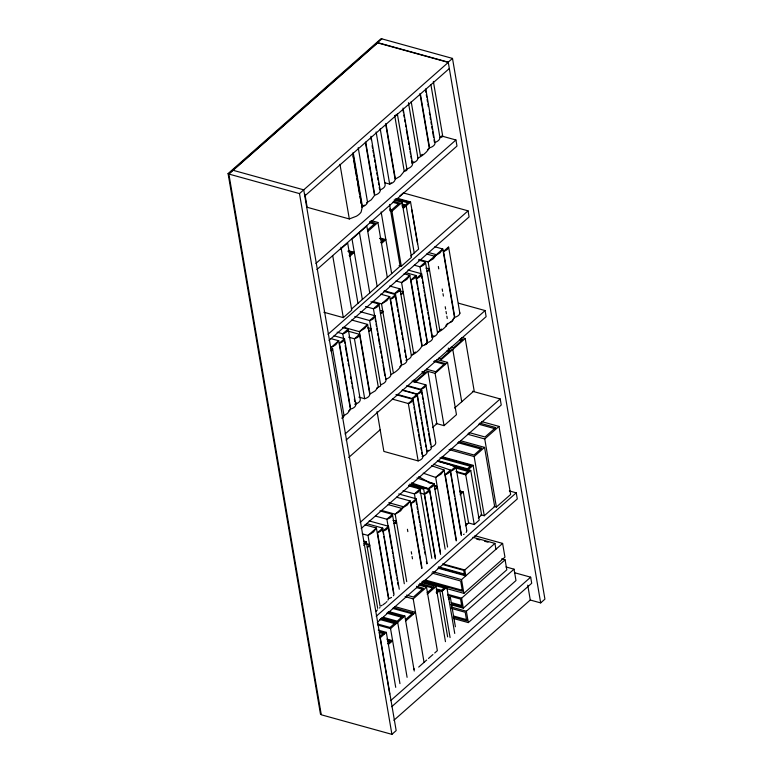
<?xml version="1.0" encoding="UTF-8"?>
<svg xmlns="http://www.w3.org/2000/svg" width="773" height="773" viewBox="0 0 773 773"><rect width="100%" height="100%" fill="white"/><g stroke="black" fill="none" stroke-linecap="round" stroke-linejoin="round"><path stroke-width="1.16" d="M459.848 313.287L448.591 246.906L443.528 251.37L454.804 317.317A7.083 3.817 -9.7 0 0 459.848 313.287L459.858 312.852M408.453 102.703L417.932 158.136L417.517 159.605A8.735 4.706 -9.7 0 1 414.444 162.32L412.115 163.267L411.709 160.91M402.356 389.93L417.246 394.056L416.889 395.341A7.604 4.097 -9.7 0 1 414.212 397.699L412.183 398.52L397.293 394.394M397.477 114.027L395.225 115.428M330.718 338.555L338.69 340.767L350.411 409.352L347.56 413.313L343.183 416.154M380.645 294.146L389.756 296.668L401.477 365.252C399.032 369.707 394.684 372.683 390.916 374.557A7.575 4.087 -9.7 0 1 385.505 379.33M434.822 246.78L442.784 248.993L454.514 317.577L451.664 321.539L446.301 324.805L448.06 323.269C445.615 327.723 441.267 330.699 437.499 332.574A7.575 4.087 -9.7 0 1 432.088 337.347L429.469 322.051M419.99 93.726L429.286 148.126C426.57 152.793 421.99 156.03 417.932 158.136M387.911 600.177L388.51 598.862L376.403 528.017L365.02 524.867M342.149 417.932L342.458 417.072M386.278 602.235L386.915 601.549M321.22 714.368L320.486 714.165L228.074 173.577L381.118 38.65L452.495 58.41L544.926 599.152L540.675 602.901L530.249 600.022L393.872 720.291M228.074 173.577L228.818 173.78L381.852 38.853M377.601 42.602L448.243 62.159L452.495 58.41M299.489 193.598L448.282 62.42L377.649 42.873L228.856 174.051L299.489 193.598L391.921 734.35L321.288 714.793L228.818 173.78M304.784 195.946L449.326 68.517M441.644 136.154L439.963 137.633L439.547 139.111A8.735 4.706 -9.7 0 1 436.465 141.826L434.948 142.493M412.115 163.267L413.777 161.799M422.222 154.349L420.464 155.904L411.188 101.65M427.517 149.682L429.286 148.126M391.215 182.737L389.66 184.109L385.022 182.824M315.906 263.429L455.935 139.981L456.978 146.068L316.949 269.516M399.689 196.11L403.303 192.921L468.051 210.845L469.085 216.942L329.066 340.381M340.246 249.428L347.647 242.915L357.976 303.345M367.648 229.939L375.282 223.213L369.581 221.638M367.755 231.446L377.92 222.469L387.321 277.468M389.631 210.623L391.921 211.261L402.086 202.294L411.487 257.283L401.322 266.25L399.032 265.612M402.646 207.386L404.289 205.937L404.453 206.922L402.153 206.285M395.042 199.231L408.84 203.057L408.675 202.072L405.381 204.971L401.921 204.014M349.135 255.351L352.42 252.452L352.585 253.438L349.135 252.481M403.535 208.14L410.55 201.956L418.608 249.099L410.714 256.056M349.918 256.201L354.305 252.336L348.507 250.732M380.857 242.645L384.123 239.756L384.249 240.471L380.838 239.524M381.504 243.456L385.872 239.611L380.171 238.036M351.396 309.142L400.114 266.192L389.553 204.42M323.848 312.234L343.309 317.626L351.744 310.186L340.98 247.234M328.023 334.294L468.051 210.845M384.278 290.783L394.539 293.614L399.95 288.851L411.333 355.474A7.575 4.087 -9.7 0 1 405.922 360.247M330.767 350.198L332.574 348.604L343.966 415.236A7.575 4.087 -9.7 0 1 342.024 418.396M410.917 279.961L415.971 275.507L427.247 341.453A7.083 3.817 -9.7 0 1 422.184 345.908L410.917 279.961A7.083 3.817 -9.7 0 0 415.971 275.507L405.545 272.618M355.764 404.627A7.083 3.817 -9.7 0 1 350.7 409.091L339.434 343.144L344.487 338.68L355.764 404.627M390.5 299.045L395.554 294.581L406.83 360.527A7.083 3.817 -9.7 0 1 401.767 364.991L390.5 299.045A7.083 3.817 -9.7 0 0 395.554 294.581L383.968 291.373M417.468 285.913L416.212 278.57L421.623 273.797L432.59 337.946A7.575 4.087 -9.7 0 1 427.179 342.719L424.821 344.797L427.459 343.434L422.512 315.432M403.206 292.068L400.849 294.146C404.511 294.088 404.298 290.793 399.767 291.121M429.363 269.168L427.015 271.246C430.667 271.188 430.464 267.883 425.933 268.221M382.79 311.152L380.432 313.229C383.022 313.664 384.471 310.079 380.5 310.514M371.069 328.95L368.721 331.018C372.373 330.97 372.161 327.665 367.639 327.994M356.662 402.762L354.855 404.347A7.575 4.087 -9.7 0 0 360.266 399.573L348.208 329.018L342.516 327.433M348.768 410.792L350.411 409.352M412.125 354.788L415.333 351.957M432.088 337.347L433.885 335.753M441.489 329.056L437.499 332.574L425.44 262.008L418.599 260.115M454.514 317.577L453.403 318.544A7.083 3.817 -9.7 0 1 453.393 318.978M399.834 366.692L401.477 365.252M376.606 388.22L380.548 386.046L380.76 384.944M345.067 434.011L485.096 310.562L486.13 316.659L346.111 440.098M440.359 360.411L465.211 338.497L474.149 390.8L454.621 408.018M424.493 370.412L435.102 373.349L447.528 362.392L456.466 414.695L444.04 425.652L436.02 423.44M407.052 385.514L420.802 389.321L425.865 384.857L435.779 442.823L435.421 444.108A7.604 4.097 -9.7 0 1 432.735 446.465L430.716 447.287M412.183 398.52L421.691 390.162L431.498 447.538L431.16 448.736A7.102 3.826 -9.7 0 1 428.657 450.939L426.764 451.712L426.367 449.364M348.729 457.471L380.345 429.595M432.436 427.585L436.871 423.672L427.933 371.369L415.497 382.326L413.207 381.688M426.764 451.712L428.339 450.321M360.17 522.384L500.199 398.936L501.242 405.023L361.213 528.471M363.928 543.854L366.305 541.757L377.697 608.39M390.249 598.08A7.372 3.971 -9.7 0 1 388.8 598.592L377.533 532.645L382.712 528.085L393.988 594.031A7.372 3.971 -9.7 0 1 393.844 594.91M422.019 568.116L410.956 503.349L416.135 498.778L427.198 563.546M411.42 482.864L428.445 488.633L433.982 483.743L416.966 477.975M467.52 434.204L484.748 438.967L499 426.406L510.644 494.478L496.382 507.049L494.092 506.412M456.485 540.578L445.209 474.632L450.388 470.071L433.585 464.293M383.485 534.298L382.944 531.148L388.49 526.268L399.255 589.229M369.62 544.936L367.214 547.062C370.837 546.994 370.818 543.651 366.189 543.989M396.423 521.466L394.017 523.582C397.641 523.524 397.622 520.181 392.993 520.509M449.065 449.606L474.158 456.553L484.555 447.374L494.681 506.576L484.275 515.746L480.854 514.799M468.138 469.723L473.124 465.327L481.618 515.011L478.294 517.949M456.611 472.313L465.761 474.854L470.757 470.448L479.25 520.132L474.255 524.538L468.535 522.954M460.273 493.86L461.868 492.459L459.558 491.821M460.099 494.739L463.278 491.928L468.583 522.963L465.404 525.766M465.578 524.896L467.172 523.495M376.229 616.284L516.248 492.836L517.292 498.933L377.263 622.371M405.081 596.63L413.207 598.882L426.503 587.161L437.354 650.653L434.697 652.992M427.044 592.862L433.508 587.161L433.711 588.311L419.894 584.485M427.208 594.224L436.03 586.446L445.461 641.658M379.582 636.691L384.046 632.749L384.239 633.899L379.678 632.633M377.456 623.956L390.065 627.444L395.418 622.719L380.519 618.603M386.79 613.153L402.762 617.569L402.559 616.429L397.206 621.154L383.456 617.347M380.065 637.86L386.316 632.353L395.718 687.352M377.891 625.115L390.549 628.613L404.839 616.023L414.241 671.032M436.136 592.234L437.885 590.698M405.583 619.521L412.946 613.028L413.13 614.071L392.52 608.37M436.619 593.268L439.721 590.533L447.635 636.865M405.68 620.97L415.507 612.313L394.752 606.573M442.823 564.59L463.723 570.377L464.351 569.817M436.832 589.065L441.489 590.35L444.977 587.277L422.87 581.151M442.716 563.855L464.786 569.972L494.923 543.4L495.928 549.294M442.523 590.543L445.142 588.243L421.913 581.808M436.301 589.586L442.166 591.21L446.813 587.103L454.737 633.445M438.929 567.72L464.476 574.793L465.104 574.242L438.417 566.851M387.631 643.629L390.809 640.827L387.389 639.88M432.716 571.624L461.539 579.605L502.605 543.409L504.953 557.14L463.887 593.345L446.591 588.553M388.384 644.45L392.616 640.72L386.906 639.136M448.736 599.297L450.437 597.8L455.384 626.739M447.722 594.331L461.607 598.176L505.098 559.836L506.808 569.827L463.307 608.167L450.591 604.641M451.451 607.095L466.361 611.221L514.045 569.179L515.987 580.562L468.303 622.603L453.403 618.477M418.705 667.089L426.715 660.026M428.493 658.461L432.919 654.557M390.645 700.628L530.665 577.18L531.708 583.267L391.679 706.715M391.921 734.35L396.172 730.601L303.741 189.849L233.108 170.302M385.563 602.911L383.012 604.786M380.016 607.636L379.466 607.984M366.702 202.816L371.34 199.743L374.499 195.501L365.407 142.29M445.702 326.486L446.465 325.056M381.099 605.829L382.065 605.327M411.333 355.474C415.101 353.599 419.459 350.633 421.894 346.169L409.787 275.333L404.095 273.758M380.171 189.878L381.678 189.201A8.735 4.706 -9.7 0 0 384.761 186.486L385.176 185.018L376.103 131.941M361.667 207.019L363.996 206.082A8.735 4.706 -9.7 0 0 367.069 203.367L367.484 201.888L358.208 147.633M420.802 389.321L422.831 388.5A7.604 4.097 -9.7 0 0 425.508 386.142L425.865 384.857L412.115 381.05M402.105 390.22L416.956 394.336L418.85 393.573A7.102 3.826 -9.7 0 0 421.353 391.36L421.691 390.162L406.84 386.056M422.097 456.495L424.116 455.674A7.604 4.097 -9.7 0 0 426.802 453.307L427.16 452.031L417.246 394.056M377.069 411.613L383.872 451.422L418.145 460.911L420.039 460.148A7.102 3.826 -9.7 0 0 422.541 457.935L422.879 456.737L413.072 399.361L395.931 394.616M364.576 205.222L363.668 205.444M304.929 194.216L307.171 207.29L349.319 218.952L356.411 216.218A16.764 9.034 -9.7 0 0 361.107 212.073L362.141 207.657L352.797 153.006M428.252 482.555L433.982 483.743L445.171 549.197M442.059 136.135L455.935 139.981M397.815 198.429L410.55 201.956M395.979 198.555L408.675 202.072M394.075 200.072L402.086 202.294M393.747 201.453L399.448 203.028L391.814 209.754L389.534 209.125M402.694 204.864L406.173 205.821L414.222 252.964M392.684 202.255L399.641 204.178M401.979 205.299L404.289 205.937M371.059 220.576L377.92 222.469M369.678 222.759L375.475 224.363M379.572 238.499L384.123 239.756M428.368 252.471L436.33 254.684L433.479 258.646L428.126 261.912L419.024 259.39M426.609 254.017L434.581 256.221L439.934 252.955L442.784 248.993L428.126 261.912L439.847 330.496M414.328 265.207L420.019 266.782L425.44 262.008A7.575 4.087 -9.7 0 1 420.019 266.782L422.029 278.541M347.802 251.177L352.42 252.452M407.951 270.019L421.623 273.797A7.575 4.087 -9.7 0 1 416.212 278.57M395.892 280.986L401.583 282.56L406.936 279.295L409.787 275.333L401.583 282.56L413.69 353.406M458.505 303.2L485.096 310.562M389.698 286.01L399.95 288.851A7.575 4.087 -9.7 0 1 394.539 293.614M372.441 301.373L381.543 303.895L386.906 300.629L389.756 296.668L381.543 303.895L393.273 372.48M370.885 301.789L378.857 303.992L390.916 374.557M365.474 306.552L373.446 308.765L378.857 303.992A7.575 4.087 -9.7 0 1 373.446 308.765L374.857 316.998M461.771 337.55L465.211 338.497M460.437 338.98L462.737 339.618L453.422 347.831L451.113 347.193M360.237 311.683L375.05 315.78L386.017 379.93A7.575 4.087 -9.7 0 1 380.596 384.703L369.639 320.553A7.575 4.087 -9.7 0 0 375.04 315.78L369.639 320.553L354.826 316.457M459.442 339.743L461.771 340.381M351.657 320.012L367.59 324.428L378.248 386.78L375.398 390.742L370.045 394.008L359.387 331.665L367.59 324.428L364.74 328.39L359.387 331.665L343.454 327.25M448.205 348.188L452.785 349.454L461.723 401.757M448.011 349.927L450.311 350.575L440.997 358.788L438.687 358.15M447.016 350.691L449.335 351.338M347.918 331.105L359.503 334.313L369.745 394.269A7.083 3.817 -9.7 0 1 364.692 398.723L358.894 397.129M436.919 359.455L447.528 362.392M337.105 332.206L342.797 333.781L348.208 329.018A7.575 4.087 -9.7 0 1 342.797 333.781L343.599 338.487M434.677 360.643L445.064 363.513L435.74 371.726L426.512 369.175M348.652 337.173L354.44 338.777L359.503 334.313A7.083 3.817 -9.7 0 1 354.44 338.777L364.692 398.733M433.634 361.387L445.248 364.605M334.062 335.801L344.487 338.68A7.083 3.817 -9.7 0 1 339.434 343.144M422 371.523L425.459 372.48L416.135 380.703L413.835 380.065M422.164 372.605L425.643 373.572M472.448 391.254L500.199 398.936M481.772 421.633L499 426.406M479.743 423.131L495.725 427.556L485.038 436.987L469.056 432.561M392.346 399.11L408.337 403.535L410.231 402.772A7.102 3.826 -9.7 0 0 412.734 400.559L413.072 399.361L408.337 403.535L418.145 460.911M478.603 424.174L494.817 428.657M460.602 440.745L484.555 447.374M458.669 441.721L481.859 448.137L474.062 455.017L450.872 448.601M457.829 442.658L480.922 449.045M442.243 456.775L473.124 465.327M441.538 457.307L471.153 465.51L467.414 468.805L437.798 460.602M440.001 457.867L471.337 466.544M437.586 461.268L470.757 470.448M452.833 466.216L468.786 470.631L465.046 473.926L455.935 471.404M456.196 468.129L468.96 471.665M509.31 490.913L516.248 492.836M459.896 490.99L463.278 491.928M411.304 484.12L429.537 489.164L440.504 553.313M409.758 484.149L429.459 489.599L440.533 554.367M408.907 485.135L423.701 489.232L435.431 557.816M408.588 485.84L419.981 488.99L431.836 558.367M419.642 492.884L424.28 494.169L429.459 489.599A7.372 3.971 -9.7 0 1 424.28 494.16L435.354 558.937M403.042 490.729L414.444 493.879L419.981 488.99A7.885 4.252 -9.7 0 1 414.434 493.879L415.246 498.585M398.752 493.966L416.135 498.778A7.372 3.971 -9.7 0 1 410.946 503.339M396.539 497.194L410.202 500.972L421.72 568.377M388.8 502.701L403.593 506.798L400.646 510.847L395.187 514.209L381.533 510.431M388.143 504.595L401.796 508.383L407.255 505.02L410.202 500.972L395.187 514.209L406.714 581.615M474.931 535.747L502.605 543.409M379.91 510.885L392.442 514.354L404.298 583.741M472.844 537.293L494.923 543.4M476.448 538.994L479.927 539.96M484.574 541.245L488.053 542.202M375.504 516.084L386.896 519.234L392.442 514.354A7.885 4.252 -9.7 0 1 386.896 519.234L388.104 526.297M369.127 520.905L388.49 526.268A7.885 4.252 -9.7 0 1 382.944 531.148M501.629 558.869L505.098 559.836M366.489 523.592L382.712 528.085A7.372 3.971 -9.7 0 1 377.533 532.645M506.015 566.957L514.045 569.179M514.48 572.696L530.665 577.18M362.305 533.853L367.996 535.428L373.446 532.075L376.403 528.017L367.996 535.428L380.103 606.264M364.025 541.129L366.305 541.757A7.885 4.252 -9.7 0 1 363.687 545.39M437.914 568.136L465.8 575.856L464.786 569.972M431.856 573.025L460.679 581.006L462.447 591.306L424.396 580.774M425.247 580.021L462.148 590.234M424.029 580.803L446.813 587.103M422.126 582.6L436.03 586.446M419.652 583.315L433.508 587.161M418.377 584.91L426.503 587.161M416.512 586.321L423.449 588.243L413.478 597.036L406.54 595.113M447.876 595.568L460.573 599.085L461.858 606.573L451.461 603.694M416.773 587.654L423.672 589.567M448.118 597.162L450.437 597.8M451.239 602.582L461.607 605.452M451.529 608.467L465.22 612.264L466.679 620.806L452.988 617.009M453.741 616.071L467.675 619.927M393.418 607.626L412.946 613.028M388.722 611.559L404.839 616.023M387.669 612.303L402.559 616.429M381.582 617.859L397.689 622.323L407.1 677.322M379.649 619.444L395.612 623.869M378.258 630.121L386.316 632.353M379.456 631.483L384.046 632.749M387.466 640.759L390.954 641.725M437.334 460.872L455.838 466.351L466.805 530.491M431.605 465.752L444.079 470.003L456.186 540.849M423.208 473.163L435.672 477.414L441.122 474.052L444.079 470.003L435.672 477.414L447.577 547.071M433.875 485.734C438.388 485.676 438.581 488.961 434.89 489.048L437.296 486.922L434.194 485.212M418.676 476.641L430.059 482.922M442.494 135.41L442.349 136.831L439.963 137.633L430.89 84.566M448.243 62.159L540.675 602.901M527.737 585.18L530.278 600.032M433.363 81.407L442.639 135.662M425.778 88.885L435.044 143.053L434.658 144.425A8.165 4.396 -9.7 0 1 431.778 146.967L429.604 147.846L420.338 93.678M425.479 89.939L425.884 92.316M426.29 94.693L426.696 97.069M427.102 99.446L427.508 101.823M427.913 104.191L428.319 106.568M429.334 112.51L429.74 114.887M430.146 117.264L430.551 119.641M430.957 122.018L431.363 124.395M431.769 126.762L432.175 129.139M432.58 131.516L433.605 137.459M434.011 139.836L434.416 142.213M484.748 438.967L496.382 507.049M474.158 456.553L484.275 515.746M438.349 266.501L438.755 268.869M442.195 288.976L442.6 291.334M443.006 293.701L443.402 296.069M445.229 306.707L445.625 309.074M446.031 311.442L446.436 313.809M446.842 316.167L447.248 318.534M465.761 474.854L474.255 524.538M403.042 108.065L412.589 163.895L412.173 165.364A8.735 4.706 -9.7 0 1 409.091 168.079L406.772 169.026L404.24 171.258L400.25 176.186L395.409 179.036L385.959 123.748M403.062 110.346L403.467 112.694M403.873 115.051L404.269 117.399M404.675 119.747L405.081 122.105M405.477 124.453L405.883 126.811M406.279 129.159L408.096 139.749M408.492 142.097L408.898 144.445M409.294 146.802L409.7 149.15M410.105 151.508L410.502 153.856M410.907 156.214L411.304 158.562M397.438 114.462L406.994 169.538L406.627 170.456L404.762 171.181L404.24 171.258L394.703 115.506M411.758 209.744L417.565 243.756M422.435 280.889L422.841 283.247M423.237 285.595L423.643 287.952M424.039 290.3L424.445 292.658M424.85 295.006L427.459 310.292M427.865 312.65L428.261 314.998M428.667 317.355L429.073 319.703M435.102 373.349L444.04 425.652M461.462 534.839L450.388 470.071A7.372 3.971 -9.7 0 1 445.209 474.632M451.558 478.574L450.301 471.23L455.838 466.351A7.885 4.252 -9.7 0 1 450.301 471.23M451.732 479.627L454.572 496.237M454.978 498.604L461.268 535.38M417.855 288.155L418.261 290.522M418.657 292.899L422.106 313.065M463.723 570.377L464.476 574.793M385.659 124.067L395.1 179.317L394.713 180.689A8.165 4.396 -9.7 0 1 391.834 183.23L389.66 184.109L380.219 128.859M461.539 579.605L463.887 593.345M466.361 611.221L468.303 622.603M461.607 598.176L463.307 608.167M391.921 211.261L401.322 266.25M421.585 392.027L421.99 394.404M422.396 396.781L422.802 399.158M423.208 401.525L423.614 403.902M424.019 406.279L424.425 408.656M424.831 411.023L427.479 426.464M427.884 428.841L428.29 431.218M428.696 433.585L430.522 444.272M416.956 394.336L420.56 415.41M420.956 417.758L421.362 420.097M421.758 422.435L425.16 442.34M425.565 444.688L425.962 447.026M370.992 136.261L380.258 190.429L379.872 191.81A8.165 4.396 -9.7 0 1 376.992 194.342L374.818 195.231L365.755 142.232M370.692 137.323L371.098 139.691M372.113 145.633L372.518 148.01M372.924 150.387L373.33 152.764M373.736 155.141L374.142 157.518M374.547 159.885L374.953 162.262M375.359 164.639L376.374 170.582M376.789 172.959L377.195 175.336M377.601 177.713L378.007 180.09M378.412 182.457L378.818 184.834M379.224 187.211L379.63 189.588M381.128 211.86L391.679 273.623M395.467 296.706L397.293 307.393M397.699 309.77L398.105 312.147M398.51 314.524L398.916 316.901M399.322 319.278L401.148 329.965M401.554 332.342L401.96 334.719M402.366 337.096L402.772 339.473M404.608 350.159L405.013 352.536M405.419 354.913L405.825 357.29M413.169 402.414L413.574 404.791M413.98 407.168L414.386 409.545M414.792 411.912L417.439 427.353M417.845 429.73L418.251 432.107M418.657 434.474L419.671 440.417M420.077 442.794L420.483 445.161M420.889 447.538L421.295 449.915M421.7 452.292L422.106 454.659M442.166 591.21L450.079 637.541M441.489 590.35L441.654 591.316M416.232 502.092L416.637 504.469M417.043 506.846L417.449 509.223M417.855 511.6L418.27 513.977M418.676 516.354L419.691 522.287M420.097 524.664L420.502 527.041M420.908 529.418L421.314 531.795M421.72 534.172L422.126 536.549M422.531 538.916L423.546 544.859M423.952 547.236L424.358 549.613M424.764 551.99L425.169 554.367M426.387 561.488L426.793 563.865M377.147 286.435L366.817 226.006L352.024 239.041L362.353 299.48M353.3 153.141L362.566 207.309M352.923 155.856L353.329 158.243M353.734 160.62L356.372 176.089M356.778 178.466L357.194 180.843M357.599 183.23L359.426 193.936M359.832 196.313L360.237 198.69M360.643 201.077L361.049 203.454M375.253 319.346L375.659 321.703M376.055 324.051L376.461 326.409M376.866 328.757L377.263 331.105M377.668 333.463L378.065 335.811M378.47 338.168L379.475 344.043M379.881 346.401L380.277 348.749M380.683 351.106L381.079 353.454M381.485 355.802L381.891 358.16M382.287 360.508L382.693 362.866M383.099 365.214L384.906 375.804M359.426 232.528L369.755 292.957M407.429 529.263L407.835 531.631M411.275 551.738L411.68 554.096M412.077 556.463L412.482 558.831M339.975 164.311L349.319 218.952M413.207 598.882L424.058 662.374M413.961 668.539L414.144 669.582M388.51 528.645L391.921 548.637M392.326 550.994L392.732 553.342M393.128 555.7L393.534 558.048M393.93 560.396L396.549 575.692M396.945 578.04L397.351 580.397M397.757 582.745L398.153 585.093M383.843 536.394L384.384 539.544M384.587 540.733L388.848 565.643M389.254 568.02L389.66 570.387M390.065 572.764L393.505 592.93M332.748 255.853L343.309 317.626M344.4 340.806L344.806 343.183M345.212 345.55L347.038 356.247M347.444 358.624L347.85 361.001M348.256 363.378L348.662 365.755M350.488 376.441L350.894 378.818M351.3 381.195L351.705 383.572M352.121 385.949L352.527 388.317M354.353 399.013L354.759 401.39M390.549 628.613L399.95 683.622M390.065 627.444L390.259 628.594M379.185 632.44L389.708 693.961M453.104 319.848A7.083 3.817 -9.7 0 1 449.77 322.505M448.572 247.341A7.083 3.817 -9.7 0 1 443.528 251.37M332.574 348.604A7.575 4.087 -9.7 0 1 331.153 351.348M393.65 595.355A7.372 3.971 -9.7 0 1 393.38 595.79M391.534 597.423A7.372 3.971 -9.7 0 1 390.916 597.771M377.34 609.81A7.885 4.252 -9.7 0 1 377.05 610.284M376.673 610.738A7.885 4.252 -9.7 0 1 376.209 611.192M466.776 530.964A7.885 4.252 -9.7 0 1 466.66 531.438M466.457 531.911A7.885 4.252 -9.7 0 1 466.158 532.384M464.187 534.124A7.885 4.252 -9.7 0 1 463.52 534.491M433.972 483.743A7.885 4.252 -9.7 0 1 428.435 488.623M338.69 340.767L335.84 344.729L330.486 347.995L338.69 340.767"/></g></svg>
